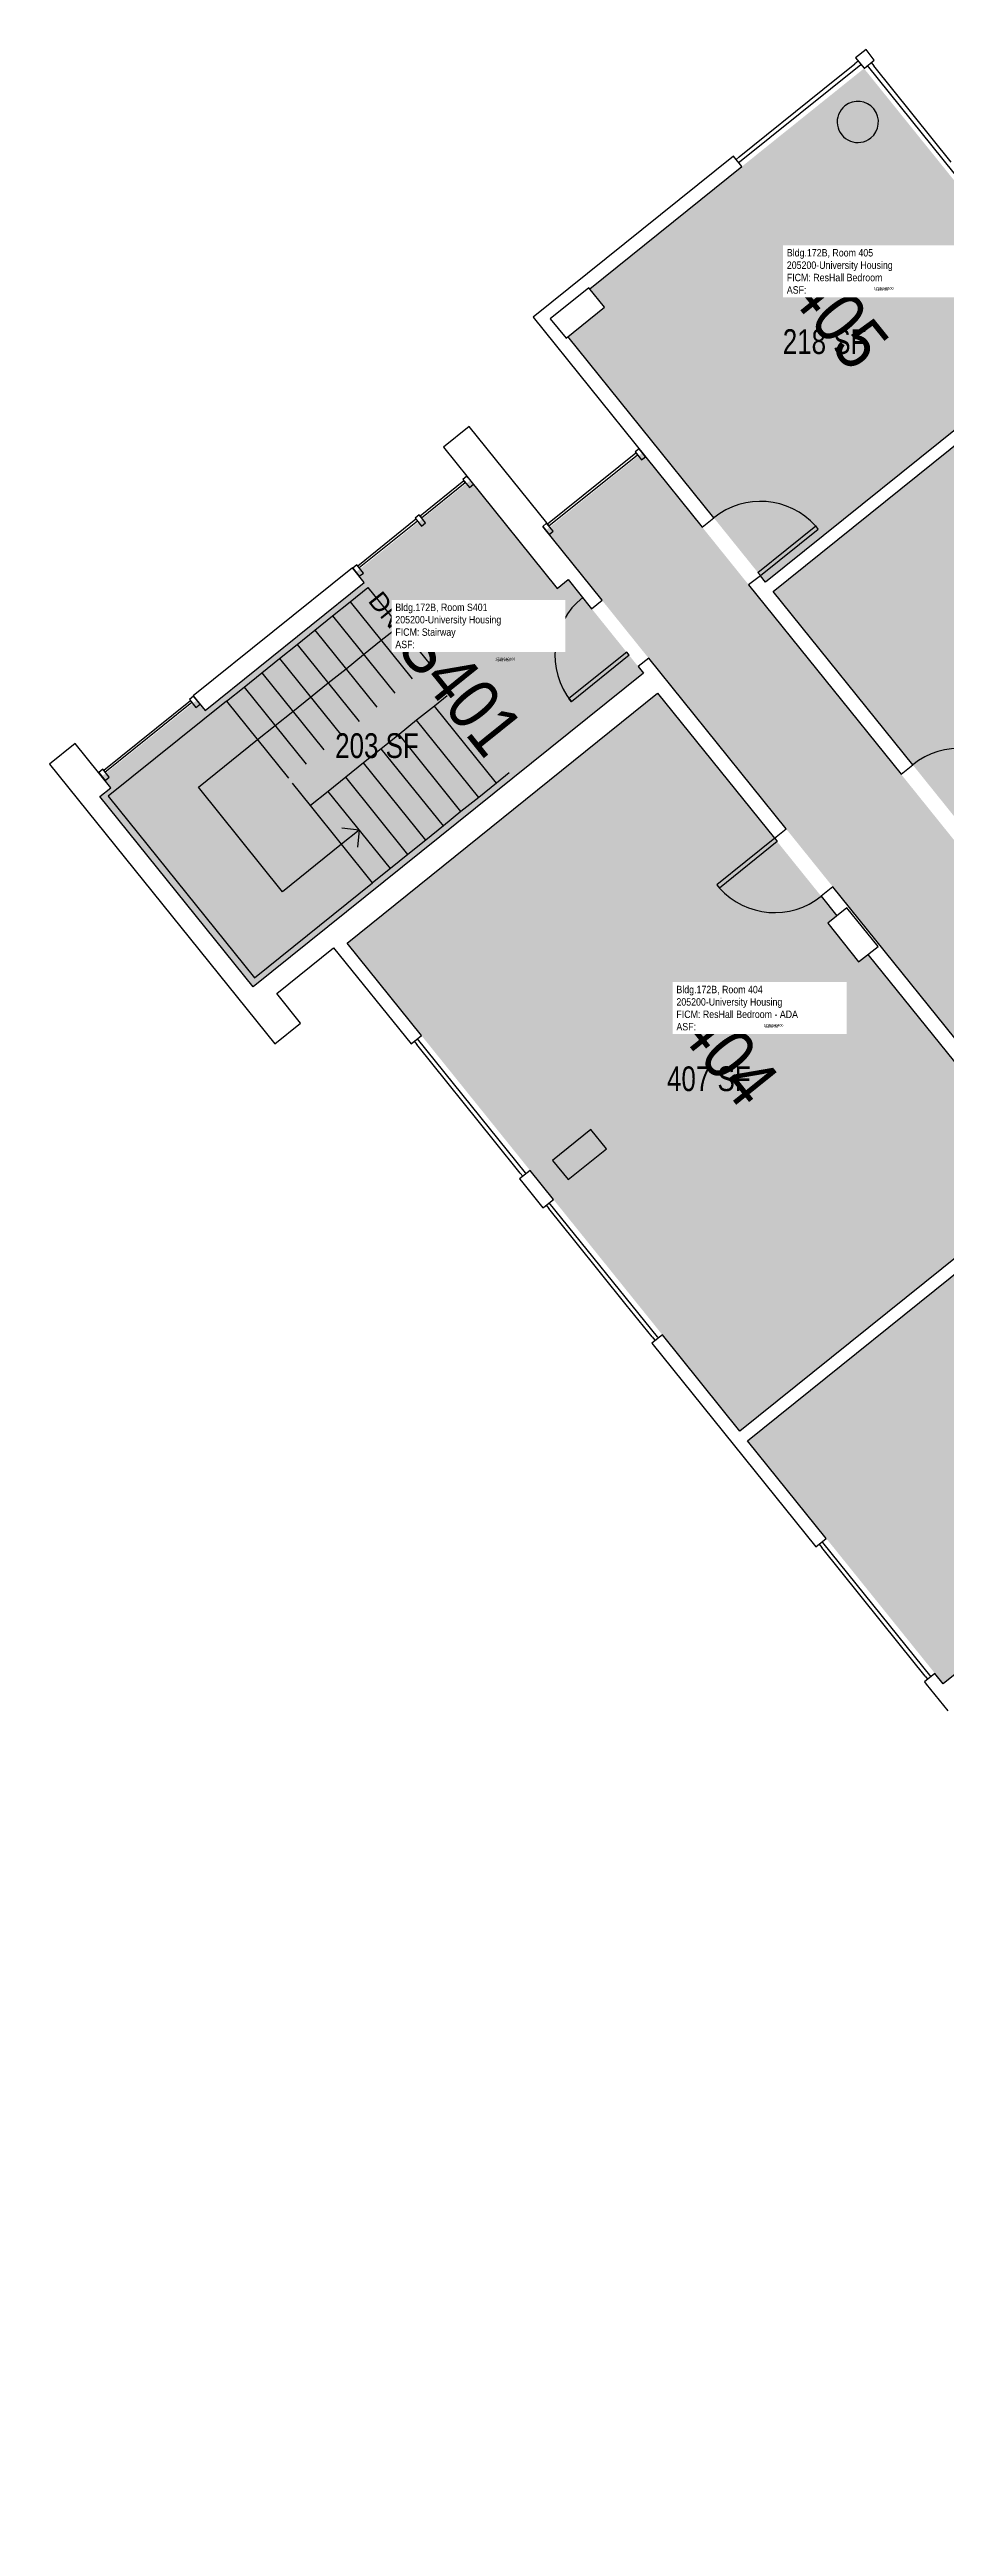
# Model space of a CAD drawing. Header units: inches. Extents: x 69233640 to 69235957, y 27660565 to 27663170.
# Drawn here: x 69233640 to 69234074, y 27661969 to 27663170 of the extents above; entities that cross this region are included whole.
import ezdxf
from ezdxf.enums import TextEntityAlignment as Align

# ---------------------------------------------------------------- set-up
doc = ezdxf.new("R2010")
doc.units = ezdxf.units.IN
doc.header["$LTSCALE"] = 100
doc.header["$MEASUREMENT"] = 0
for name, color, linetype in [('A-COLS', 5, 'CONTINUOUS'), ('A-DOOR', 2, 'CONTINUOUS'), ('A-FLOR', 3, 'CONTINUOUS'), ('A-GLAZ', 1, 'CONTINUOUS'), ('A-IDEN-RNUM', 7, 'CONTINUOUS'), ('A-IDEN-SNUM', 4, 'CONTINUOUS'), ('A-IDEN-VNUM', 4, 'CONTINUOUS'), ('A-WALL', 5, 'CONTINUOUS'), ('AREA-TEXT', 3, 'CONTINUOUS'), ('Rooms-Category-Color', 7, 'CONTINUOUS'), ('Rooms-College-Color', 7, 'CONTINUOUS'), ('Rooms-Department-Color', 7, 'CONTINUOUS'), ('Rooms-Division-Color', 7, 'CONTINUOUS'), ('Rooms-Information', 7, 'CONTINUOUS')]:
    doc.layers.add(name, color=color, linetype=linetype)
doc.styles.add('Arial', font='arial.ttf')
doc.styles.add('CP_AREA', font='arial.ttf', dxfattribs={"height": 15})
doc.styles.add('CP_ROOMSNUMBER', font='arial.ttf', dxfattribs={"height": 1})
doc.styles.add('CP_ROOMVNUMBER', font='arial.ttf', dxfattribs={"width": 0.85, "height": 0.075})

# ---------------------------------------------------------------- blocks, each defined once
blk = doc.blocks.new('Single-Flush Vision - 36_ x 84__90 MIN-2053313-LEVEL 4')
at = {"layer": 'A-DOOR'}
for p, q in [((16, -3.25), (16, -39.25)), ((18, -3.25), (16, -3.25)), ((18, -3.25), (18, -39.25)), ((18, -39.25), (16, -39.25))]:
    blk.add_line(p, q, dxfattribs=at)
at = {"layer": 'A-DOOR', "lineweight": 25}
blk.add_arc((18, -3.25), 36, 180, 270, dxfattribs=at)
blk = doc.blocks.new('08_Single-Flush - 08 Door_Single-Flush  3_-0_ x 7_-0_-3899613-LEVEL 4')
at = {"layer": 'A-DOOR'}
for p, q in [((16, 3.6), (16, 39.6)), ((18, 39.6), (16, 39.6)), ((18, 3.6), (18, 39.6)), ((18, 3.6), (16, 3.6))]:
    blk.add_line(p, q, dxfattribs=at)
at = {"layer": 'A-DOOR', "lineweight": 25}
blk.add_arc((18, 3.6), 36, 93.1847, 180, dxfattribs=at)

msp = doc.modelspace()

# ---------------------------------------------------------------- hatches: boundary and pattern name
at = {"layer": 'Rooms-Category-Color', "true_color": 0x728ef3}
for points in [[(69233890.9, 27663031), (69233929.2, 27662983.4), (69233930.7, 27662981.7), (69233932.6, 27662979.2), (69233986.7, 27662912), (69234137.3, 27663033.2), (69234034.4, 27663161), (69233901.5, 27663054.2), (69233908.7, 27663045.3)], [(69234083.1, 27662792.2), (69234224.9, 27662906.3), (69234233.6, 27662913.4), (69234140.9, 27663028.6), (69233990.4, 27662907.5)], [(69233934.4, 27662858.1), (69233792.6, 27662744), (69233783.9, 27662737), (69233974.3, 27662500.3), (69234124.9, 27662621.5), (69234036.3, 27662731.5), (69234031.8, 27662727.9), (69234016.8, 27662746.6), (69234021.3, 27662750.2)], [(69234081.8, 27662385.1), (69234079.6, 27662387.7), (69234098.3, 27662402.8), (69234100.5, 27662400.2), (69234205.6, 27662484.8), (69234203.5, 27662487.4), (69234221.2, 27662501.7), (69234128.5, 27662616.9), (69233978, 27662495.7), (69234072.8, 27662377.9)]]:
    msp.add_hatch(color=171, dxfattribs=at).paths.add_polyline_path(points)
at = {"layer": 'Rooms-Category-Color', "true_color": 0xadadad}
for points in [[(69233896.1, 27662917.3), (69233936.3, 27662867.3), (69234026.9, 27662754.8), (69234042, 27662736.1), (69234132.4, 27662623.7), (69234226.9, 27662506.2), (69234230.9, 27662501.3), (69234313.5, 27662398.6), (69234424.8, 27662260.3), (69234426.9, 27662257.7), (69234427.5, 27662256.9), (69234457.1, 27662220.1), (69234555.1, 27662098.4), (69234584.9, 27662061.3), (69234627.2, 27662008.7), (69234658.9, 27661969.3), (69234705.6, 27662006.9), (69234670, 27662051.2), (69234586.6, 27662154.9), (69234473.4, 27662295.5), (69234390.3, 27662398.8), (69234281, 27662534.7), (69234280.8, 27662535), (69234280.2, 27662535.7), (69234277.2, 27662539.4), (69234194.1, 27662642.6), (69234081.2, 27662783), (69233982.9, 27662905.2), (69233927, 27662974.7), (69233925.1, 27662973.2), (69233880.7, 27662937.5), (69233880.2, 27662937.1), (69233890.6, 27662924.1)], [(69233927.5, 27662867.9), (69233891.1, 27662913.2), (69233885.7, 27662908.9), (69233880.2, 27662915.7), (69233843.6, 27662961.3), (69233788.2, 27662916.8), (69233792.2, 27662911.8), (69233715.1, 27662849.8), (69233711.1, 27662854.7), (69233665.1, 27662817.8), (69233669.5, 27662812.3), (69233664.1, 27662808), (69233738.4, 27662715.8), (69233773.8, 27662744.3), (69233776.4, 27662746.3), (69233776.4, 27662746.4), (69233785.1, 27662753.4)]]:
    msp.add_hatch(color=253, dxfattribs=at).paths.add_polyline_path(points)
at = {"layer": 'Rooms-College-Color', "true_color": 0xadadad}
for points in [[(69233890.9, 27663031), (69233929.2, 27662983.4), (69233930.7, 27662981.7), (69233932.6, 27662979.2), (69233986.7, 27662912), (69234137.3, 27663033.2), (69234034.4, 27663161), (69233901.5, 27663054.2), (69233908.7, 27663045.3)], [(69234083.1, 27662792.2), (69234224.9, 27662906.3), (69234233.6, 27662913.4), (69234140.9, 27663028.6), (69233990.4, 27662907.5)], [(69233896.1, 27662917.3), (69233936.3, 27662867.3), (69234026.9, 27662754.8), (69234042, 27662736.1), (69234132.4, 27662623.7), (69234226.9, 27662506.2), (69234230.9, 27662501.3), (69234313.5, 27662398.6), (69234424.8, 27662260.3), (69234426.9, 27662257.7), (69234427.5, 27662256.9), (69234457.1, 27662220.1), (69234555.1, 27662098.4), (69234584.9, 27662061.3), (69234627.2, 27662008.7), (69234658.9, 27661969.3), (69234705.6, 27662006.9), (69234670, 27662051.2), (69234586.6, 27662154.9), (69234473.4, 27662295.5), (69234390.3, 27662398.8), (69234281, 27662534.7), (69234280.8, 27662535), (69234280.2, 27662535.7), (69234277.2, 27662539.4), (69234194.1, 27662642.6), (69234081.2, 27662783), (69233982.9, 27662905.2), (69233927, 27662974.7), (69233925.1, 27662973.2), (69233880.7, 27662937.5), (69233880.2, 27662937.1), (69233890.6, 27662924.1)], [(69233927.5, 27662867.9), (69233891.1, 27662913.2), (69233885.7, 27662908.9), (69233880.2, 27662915.7), (69233843.6, 27662961.3), (69233788.2, 27662916.8), (69233792.2, 27662911.8), (69233715.1, 27662849.8), (69233711.1, 27662854.7), (69233665.1, 27662817.8), (69233669.5, 27662812.3), (69233664.1, 27662808), (69233738.4, 27662715.8), (69233773.8, 27662744.3), (69233776.4, 27662746.3), (69233776.4, 27662746.4), (69233785.1, 27662753.4)], [(69233934.4, 27662858.1), (69233792.6, 27662744), (69233783.9, 27662737), (69233974.3, 27662500.3), (69234124.9, 27662621.5), (69234036.3, 27662731.5), (69234031.8, 27662727.9), (69234016.8, 27662746.6), (69234021.3, 27662750.2)], [(69234081.8, 27662385.1), (69234079.6, 27662387.7), (69234098.3, 27662402.8), (69234100.5, 27662400.2), (69234205.6, 27662484.8), (69234203.5, 27662487.4), (69234221.2, 27662501.7), (69234128.5, 27662616.9), (69233978, 27662495.7), (69234072.8, 27662377.9)]]:
    msp.add_hatch(color=253, dxfattribs=at).paths.add_polyline_path(points)
at = {"layer": 'Rooms-Department-Color', "true_color": 0x604aed}
for points in [[(69233890.9, 27663031), (69233929.2, 27662983.4), (69233930.7, 27662981.7), (69233932.6, 27662979.2), (69233986.7, 27662912), (69234137.3, 27663033.2), (69234034.4, 27663161), (69233901.5, 27663054.2), (69233908.7, 27663045.3)], [(69234083.1, 27662792.2), (69234224.9, 27662906.3), (69234233.6, 27662913.4), (69234140.9, 27663028.6), (69233990.4, 27662907.5)], [(69233934.4, 27662858.1), (69233792.6, 27662744), (69233783.9, 27662737), (69233974.3, 27662500.3), (69234124.9, 27662621.5), (69234036.3, 27662731.5), (69234031.8, 27662727.9), (69234016.8, 27662746.6), (69234021.3, 27662750.2)], [(69234081.8, 27662385.1), (69234079.6, 27662387.7), (69234098.3, 27662402.8), (69234100.5, 27662400.2), (69234205.6, 27662484.8), (69234203.5, 27662487.4), (69234221.2, 27662501.7), (69234128.5, 27662616.9), (69233978, 27662495.7), (69234072.8, 27662377.9)]]:
    msp.add_hatch(color=173, dxfattribs=at).paths.add_polyline_path(points)
at = {"layer": 'Rooms-Department-Color', "true_color": 0xacacac}
for points in [[(69233896.1, 27662917.3), (69233936.3, 27662867.3), (69234026.9, 27662754.8), (69234042, 27662736.1), (69234132.4, 27662623.7), (69234226.9, 27662506.2), (69234230.9, 27662501.3), (69234313.5, 27662398.6), (69234424.8, 27662260.3), (69234426.9, 27662257.7), (69234427.5, 27662256.9), (69234457.1, 27662220.1), (69234555.1, 27662098.4), (69234584.9, 27662061.3), (69234627.2, 27662008.7), (69234658.9, 27661969.3), (69234705.6, 27662006.9), (69234670, 27662051.2), (69234586.6, 27662154.9), (69234473.4, 27662295.5), (69234390.3, 27662398.8), (69234281, 27662534.7), (69234280.8, 27662535), (69234280.2, 27662535.7), (69234277.2, 27662539.4), (69234194.1, 27662642.6), (69234081.2, 27662783), (69233982.9, 27662905.2), (69233927, 27662974.7), (69233925.1, 27662973.2), (69233880.7, 27662937.5), (69233880.2, 27662937.1), (69233890.6, 27662924.1)], [(69233927.5, 27662867.9), (69233891.1, 27662913.2), (69233885.7, 27662908.9), (69233880.2, 27662915.7), (69233843.6, 27662961.3), (69233788.2, 27662916.8), (69233792.2, 27662911.8), (69233715.1, 27662849.8), (69233711.1, 27662854.7), (69233665.1, 27662817.8), (69233669.5, 27662812.3), (69233664.1, 27662808), (69233738.4, 27662715.8), (69233773.8, 27662744.3), (69233776.4, 27662746.3), (69233776.4, 27662746.4), (69233785.1, 27662753.4)]]:
    msp.add_hatch(color=253, dxfattribs=at).paths.add_polyline_path(points)
at = {"layer": 'Rooms-Division-Color', "true_color": 0x604aed}
for points in [[(69233890.9, 27663031), (69233929.2, 27662983.4), (69233930.7, 27662981.7), (69233932.6, 27662979.2), (69233986.7, 27662912), (69234137.3, 27663033.2), (69234034.4, 27663161), (69233901.5, 27663054.2), (69233908.7, 27663045.3)], [(69234083.1, 27662792.2), (69234224.9, 27662906.3), (69234233.6, 27662913.4), (69234140.9, 27663028.6), (69233990.4, 27662907.5)], [(69233934.4, 27662858.1), (69233792.6, 27662744), (69233783.9, 27662737), (69233974.3, 27662500.3), (69234124.9, 27662621.5), (69234036.3, 27662731.5), (69234031.8, 27662727.9), (69234016.8, 27662746.6), (69234021.3, 27662750.2)], [(69234081.8, 27662385.1), (69234079.6, 27662387.7), (69234098.3, 27662402.8), (69234100.5, 27662400.2), (69234205.6, 27662484.8), (69234203.5, 27662487.4), (69234221.2, 27662501.7), (69234128.5, 27662616.9), (69233978, 27662495.7), (69234072.8, 27662377.9)]]:
    msp.add_hatch(color=173, dxfattribs=at).paths.add_polyline_path(points)
at = {"layer": 'Rooms-Division-Color', "true_color": 0xadadad}
for points in [[(69233896.1, 27662917.3), (69233936.3, 27662867.3), (69234026.9, 27662754.8), (69234042, 27662736.1), (69234132.4, 27662623.7), (69234226.9, 27662506.2), (69234230.9, 27662501.3), (69234313.5, 27662398.6), (69234424.8, 27662260.3), (69234426.9, 27662257.7), (69234427.5, 27662256.9), (69234457.1, 27662220.1), (69234555.1, 27662098.4), (69234584.9, 27662061.3), (69234627.2, 27662008.7), (69234658.9, 27661969.3), (69234705.6, 27662006.9), (69234670, 27662051.2), (69234586.6, 27662154.9), (69234473.4, 27662295.5), (69234390.3, 27662398.8), (69234281, 27662534.7), (69234280.8, 27662535), (69234280.2, 27662535.7), (69234277.2, 27662539.4), (69234194.1, 27662642.6), (69234081.2, 27662783), (69233982.9, 27662905.2), (69233927, 27662974.7), (69233925.1, 27662973.2), (69233880.7, 27662937.5), (69233880.2, 27662937.1), (69233890.6, 27662924.1)], [(69233927.5, 27662867.9), (69233891.1, 27662913.2), (69233885.7, 27662908.9), (69233880.2, 27662915.7), (69233843.6, 27662961.3), (69233788.2, 27662916.8), (69233792.2, 27662911.8), (69233715.1, 27662849.8), (69233711.1, 27662854.7), (69233665.1, 27662817.8), (69233669.5, 27662812.3), (69233664.1, 27662808), (69233738.4, 27662715.8), (69233773.8, 27662744.3), (69233776.4, 27662746.3), (69233776.4, 27662746.4), (69233785.1, 27662753.4)]]:
    msp.add_hatch(color=253, dxfattribs=at).paths.add_polyline_path(points)

# ---------------------------------------------------------------- linework, layer by layer
at = {"layer": 'A-COLS', "lineweight": -3}
for p, q in [((69233901.1, 27663054.6), (69233882.4, 27663039.6)), ((69233908.7, 27663045.3), (69233901.1, 27663054.6)), ((69233882.4, 27663039.6), (69233890, 27663030.3)), ((69233890, 27663030.3), (69233908.7, 27663045.3)), ((69234026.1, 27662754.1), (69234016.8, 27662746.6)), ((69234016.8, 27662746.6), (69234031.8, 27662727.9)), ((69234041.2, 27662735.4), (69234026.1, 27662754.1)), ((69234031.8, 27662727.9), (69234041.2, 27662735.4)), ((69233902.1, 27662646.6), (69233883.4, 27662631.6)), ((69233909.6, 27662637.3), (69233902.1, 27662646.6)), ((69233883.4, 27662631.6), (69233891, 27662622.3)), ((69233891, 27662622.3), (69233909.6, 27662637.3))]:
    msp.add_line(p, q, dxfattribs=at)
for start, end in [(128.8208, 308.8208), (308.8208, 128.8208)]:
    msp.add_arc((69234031.4, 27663135.1), 10, start, end, dxfattribs=at)
at = {"layer": 'A-FLOR', "lineweight": -3}
for p, q in [((69233776.9, 27662895.6), (69233785.4, 27662902.5)), ((69233785.4, 27662902.5), (69233794, 27662909.4)), ((69233785.4, 27662902.5), (69233815.5, 27662865.1)), ((69233794, 27662909.4), (69233824.1, 27662872)), ((69233768.3, 27662888.7), (69233776.9, 27662895.6)), ((69233776.9, 27662895.6), (69233807, 27662858.2)), ((69233800.5, 27662883.8), (69233809.1, 27662890.7)), ((69233751.2, 27662874.9), (69233759.7, 27662881.8)), ((69233759.7, 27662881.8), (69233768.3, 27662888.7)), ((69233759.7, 27662881.8), (69233789.8, 27662844.4)), ((69233768.3, 27662888.7), (69233798.4, 27662851.3)), ((69233791.9, 27662876.9), (69233800.5, 27662883.8)), ((69233734, 27662861.1), (69233742.6, 27662868)), ((69233742.6, 27662868), (69233751.2, 27662874.9)), ((69233742.6, 27662868), (69233772.7, 27662830.6)), ((69233751.2, 27662874.9), (69233781.3, 27662837.5)), ((69233774.8, 27662863.1), (69233783.4, 27662870)), ((69233783.4, 27662870), (69233791.9, 27662876.9)), ((69233725.5, 27662854.3), (69233668.2, 27662808.2)), ((69233725.5, 27662854.3), (69233734, 27662861.1)), ((69233725.5, 27662854.3), (69233755.5, 27662816.9)), ((69233734, 27662861.1), (69233764.1, 27662823.8)), ((69233757.6, 27662849.3), (69233766.2, 27662856.2)), ((69233766.2, 27662856.2), (69233774.8, 27662863.1)), ((69233832.4, 27662856.9), (69233826.2, 27662851.9)), ((69233740.5, 27662835.6), (69233749.1, 27662842.4)), ((69233749.1, 27662842.4), (69233757.6, 27662849.3)), ((69233817.6, 27662845), (69233809.1, 27662838.1)), ((69233826.2, 27662851.9), (69233817.6, 27662845)), ((69233847.7, 27662807.6), (69233817.6, 27662845)), ((69233856.3, 27662814.5), (69233826.2, 27662851.9)), ((69233711.9, 27662812.5), (69233740.5, 27662835.6)), ((69233800.5, 27662831.2), (69233791.9, 27662824.3)), ((69233809.1, 27662838.1), (69233800.5, 27662831.2)), ((69233830.6, 27662793.8), (69233800.5, 27662831.2)), ((69233839.1, 27662800.7), (69233809.1, 27662838.1)), ((69233791.9, 27662824.3), (69233783.3, 27662817.4)), ((69233822, 27662786.9), (69233791.9, 27662824.3)), ((69233862.5, 27662819.5), (69233856.3, 27662814.5)), ((69233668.2, 27662808.2), (69233739, 27662720.1)), ((69233752.6, 27662761.9), (69233711.9, 27662812.5)), ((69233766.2, 27662803.6), (69233757.4, 27662814.5)), ((69233774.8, 27662810.5), (69233766.2, 27662803.6)), ((69233783.3, 27662817.4), (69233774.8, 27662810.5)), ((69233804.9, 27662773.1), (69233774.8, 27662810.5)), ((69233813.4, 27662780), (69233783.3, 27662817.4)), ((69233847.7, 27662807.6), (69233839.1, 27662800.7)), ((69233856.3, 27662814.5), (69233847.7, 27662807.6)), ((69233796.3, 27662766.2), (69233766.2, 27662803.6)), ((69233830.6, 27662793.8), (69233822, 27662786.9)), ((69233839.1, 27662800.7), (69233830.6, 27662793.8)), ((69233781.2, 27662784.9), (69233752.6, 27662761.9)), ((69233789.8, 27662791.8), (69233781.2, 27662784.9)), ((69233789.8, 27662791.8), (69233781.4, 27662792.7)), ((69233789.8, 27662791.8), (69233788.9, 27662783.4)), ((69233822, 27662786.9), (69233813.4, 27662780)), ((69233804.9, 27662773.1), (69233796.3, 27662766.2)), ((69233813.4, 27662780), (69233804.9, 27662773.1)), ((69233739, 27662720.1), (69233796.3, 27662766.2))]:
    msp.add_line(p, q, dxfattribs=at)
at = {"layer": 'A-GLAZ', "lineweight": -3}
for p, q in [((69233974, 27663115.7), (69234032.8, 27663163)), ((69234014.5, 27663150.8), (69234030, 27663163.3)), ((69234031.6, 27663164.6), (69234030, 27663163.3)), ((69234088.8, 27663097), (69234036.1, 27663162.5)), ((69234037.9, 27663163.9), (69234039.1, 27663162.3)), ((69234076.7, 27663115.6), (69234039.1, 27663162.3)), ((69233973.9, 27663118.2), (69234014.5, 27663150.8)), ((69233973.9, 27663118.2), (69233972.4, 27663116.9)), ((69233973.6, 27663115.4), (69233974, 27663115.7)), ((69233923.9, 27662974.5), (69233881.1, 27662940)), ((69233924.6, 27662973.7), (69233923.9, 27662974.5)), ((69233842, 27662963.3), (69233840, 27662961.7)), ((69233842.6, 27662962.5), (69233842, 27662963.3)), ((69233881.7, 27662939.2), (69233924.6, 27662973.7)), ((69233840.5, 27662961.1), (69233819.3, 27662944)), ((69233819.9, 27662943.2), (69233841.1, 27662960.3)), ((69233840, 27662961.7), (69233843.2, 27662957.8)), ((69233841.1, 27662960.3), (69233840.5, 27662961.1)), ((69233843.2, 27662957.8), (69233845.1, 27662959.4)), ((69233817.3, 27662942.5), (69233789.1, 27662919.7)), ((69233789.7, 27662919), (69233818, 27662941.7)), ((69233818, 27662941.7), (69233817.3, 27662942.5)), ((69233819.3, 27662944), (69233819.9, 27662943.2)), ((69233880.6, 27662940.6), (69233878.7, 27662939)), ((69233878.7, 27662939), (69233881.8, 27662935.1)), ((69233883.7, 27662936.7), (69233880.6, 27662940.6)), ((69233881.1, 27662940), (69233881.7, 27662939.2)), ((69233881.8, 27662935.1), (69233883.7, 27662936.7)), ((69233789.1, 27662919.7), (69233789.7, 27662919)), ((69233708.1, 27662854.5), (69233666, 27662820.7)), ((69233709.5, 27662856.7), (69233707.6, 27662855.1)), ((69233707.6, 27662855.1), (69233710.7, 27662851.2)), ((69233708.7, 27662853.8), (69233708.1, 27662854.5)), ((69233712.7, 27662852.8), (69233709.5, 27662856.7)), ((69233666.6, 27662819.9), (69233708.7, 27662853.8)), ((69233710.7, 27662851.2), (69233712.7, 27662852.8)), ((69233666, 27662820.7), (69233666.6, 27662819.9)), ((69233816.4, 27662689.4), (69233817.7, 27662687.8)), ((69233855.3, 27662641), (69233817.7, 27662687.8)), ((69233870.3, 27662625.6), (69233818, 27662690.6)), ((69233867.8, 27662625.5), (69233855.3, 27662641)), ((69233867.8, 27662625.5), (69233869.1, 27662623.9)), ((69233870.6, 27662625.2), (69233870.3, 27662625.6)), ((69233880.4, 27662609.9), (69233881.6, 27662608.3)), ((69233894.2, 27662592.7), (69233881.6, 27662608.3)), ((69233934.3, 27662546.1), (69233881.9, 27662611.1)), ((69233919.2, 27662561.6), (69233894.2, 27662592.7)), ((69233931.8, 27662546), (69233919.2, 27662561.6)), ((69233931.8, 27662546), (69233933, 27662544.4)), ((69233934.6, 27662545.7), (69233934.3, 27662546.1)), ((69234012.6, 27662445.5), (69234013.9, 27662443.9)), ((69234014.5, 27662446.3), (69234014.2, 27662446.7)), ((69234066.9, 27662381.3), (69234014.5, 27662446.3)), ((69234051.5, 27662397.2), (69234013.9, 27662443.9)), ((69234064, 27662381.6), (69234051.5, 27662397.2)), ((69234064, 27662381.6), (69234065.3, 27662380))]:
    msp.add_line(p, q, dxfattribs=at)
at = {"layer": 'A-GLAZ', "lineweight": -3, "extrusion": (0, 0, -1)}
for p, q in [((69233925.4, 27662976.6), (69233923.5, 27662975.1)), ((69233923.5, 27662975.1), (69233926.6, 27662971.2)), ((69233928.5, 27662972.7), (69233925.4, 27662976.6)), ((69233926.6, 27662971.2), (69233928.5, 27662972.7)), ((69233818.8, 27662944.6), (69233816.9, 27662943)), ((69233816.9, 27662943), (69233820, 27662939.1)), ((69233821.9, 27662940.7), (69233818.8, 27662944.6)), ((69233820, 27662939.1), (69233821.9, 27662940.7)), ((69233788.6, 27662920.3), (69233786.7, 27662918.7)), ((69233786.7, 27662918.7), (69233789.8, 27662914.9)), ((69233791.8, 27662916.4), (69233788.6, 27662920.3)), ((69233789.8, 27662914.9), (69233791.8, 27662916.4)), ((69233665.5, 27662821.3), (69233663.6, 27662819.7)), ((69233663.6, 27662819.7), (69233666.7, 27662815.8)), ((69233668.7, 27662817.4), (69233665.5, 27662821.3)), ((69233666.7, 27662815.8), (69233668.7, 27662817.4))]:
    msp.add_line(p, q, dxfattribs=at)
at = {"layer": 'A-WALL', "lineweight": -3}
for p, q in [((69234035.4, 27663170.2), (69234030.3, 27663166.1)), ((69234030.3, 27663166.1), (69234034.4, 27663161.1)), ((69234039.4, 27663165.1), (69234035.4, 27663170.2)), ((69234034.4, 27663161.1), (69234034.6, 27663161.2)), ((69234034.6, 27663161.2), (69234039.4, 27663165.1)), ((69233971.1, 27663118.5), (69233874.1, 27663040.4)), ((69233975.2, 27663113.4), (69233971.1, 27663118.5)), ((69233901.5, 27663054.2), (69233975.2, 27663113.4)), ((69233874.1, 27663040.4), (69233956, 27662938.6)), ((69233961.6, 27662943.2), (69233890.9, 27663031)), ((69234137.3, 27663033.2), (69233986.7, 27662912)), ((69233990.4, 27662907.5), (69234140.9, 27663028.6)), ((69233843.1, 27662987.4), (69233830.6, 27662977.4)), ((69233880.7, 27662940.7), (69233843.1, 27662987.4)), ((69233830.6, 27662977.4), (69233842.6, 27662962.5)), ((69233842.6, 27662962.5), (69233885.7, 27662908.9)), ((69233907.5, 27662903.2), (69233878.7, 27662939)), ((69233956, 27662938.6), (69233961.6, 27662943.2)), ((69233786.5, 27662918.9), (69233709.4, 27662856.9)), ((69233792.2, 27662911.8), (69233786.5, 27662918.9)), ((69233984.2, 27662915.1), (69233978.5, 27662910.6)), ((69233986.7, 27662912), (69233984.2, 27662915.1)), ((69233715.1, 27662849.8), (69233792.2, 27662911.8)), ((69233885.7, 27662908.9), (69233891.1, 27662913.2)), ((69233891.1, 27662913.2), (69233902.4, 27662899.1)), ((69233902.4, 27662899.1), (69233907.5, 27662903.2)), ((69233978.5, 27662910.6), (69234052.4, 27662818.9)), ((69234058, 27662823.4), (69233990.4, 27662907.5)), ((69233927.5, 27662867.9), (69233738.4, 27662715.8)), ((69233930.1, 27662875.1), (69233925, 27662871.1)), ((69233925, 27662871.1), (69233927.5, 27662867.9)), ((69233996.7, 27662792.3), (69233930.1, 27662875.1)), ((69233709.4, 27662856.9), (69233715.1, 27662849.8)), ((69233783.9, 27662737), (69233934.4, 27662858.1)), ((69233934.4, 27662858.1), (69233991.1, 27662787.8)), ((69233652.2, 27662833.8), (69233639.7, 27662823.8)), ((69233669.5, 27662812.3), (69233652.2, 27662833.8)), ((69233639.7, 27662823.8), (69233748.9, 27662688.1)), ((69234052.4, 27662818.9), (69234058, 27662823.4)), ((69233664.1, 27662808), (69233669.5, 27662812.3)), ((69233738.4, 27662715.8), (69233664.1, 27662808)), ((69233991.1, 27662787.8), (69233996.7, 27662792.3)), ((69234019.3, 27662764.3), (69234013.6, 27662759.7)), ((69234013.6, 27662759.7), (69234021.3, 27662750.2)), ((69234201.8, 27662537.4), (69234019.3, 27662764.3)), ((69233749.8, 27662712.5), (69233777.4, 27662734.7)), ((69233777.4, 27662734.7), (69233814.9, 27662688.1)), ((69233819.9, 27662692.2), (69233783.9, 27662737)), ((69234036.3, 27662731.5), (69234124.9, 27662621.5)), ((69233761.4, 27662698.1), (69233749.8, 27662712.5)), ((69233748.9, 27662688.1), (69233761.4, 27662698.1)), ((69233814.9, 27662688.1), (69233819.9, 27662692.2)), ((69233872.6, 27662626.7), (69233867.5, 27662622.7)), ((69233883.9, 27662612.7), (69233872.6, 27662626.7)), ((69233867.5, 27662622.7), (69233868.4, 27662621.6)), ((69233868.4, 27662621.6), (69233878.8, 27662608.6)), ((69234124.9, 27662621.5), (69233974.3, 27662500.3)), ((69233978, 27662495.7), (69234128.5, 27662616.9)), ((69233878.8, 27662608.6), (69233879.3, 27662609)), ((69233879.3, 27662609), (69233883.9, 27662612.7)), ((69233936.7, 27662547.1), (69233931.6, 27662543)), ((69233931.6, 27662543), (69234011.1, 27662444.2)), ((69233974.3, 27662500.3), (69233936.7, 27662547.1)), ((69234016.1, 27662448.3), (69233978, 27662495.7)), ((69234011.1, 27662444.2), (69234016.1, 27662448.3)), ((69234068.8, 27662382.9), (69234063.7, 27662378.8)), ((69234063.7, 27662378.8), (69234064.6, 27662377.7)), ((69234064.6, 27662377.7), (69234075, 27662364.8)), ((69234072.8, 27662377.9), (69234068.8, 27662382.9)), ((69234081.8, 27662385.1), (69234072.8, 27662377.9))]:
    msp.add_line(p, q, dxfattribs=at)

# ---------------------------------------------------------------- block references
at = {"layer": 'A-DOOR', "lineweight": -3}
for name, p, rotation in [('08_Single-Flush - 08 Door_Single-Flush  3_-0_ x 7_-0_-3899613-LEVEL 4', (69233970.1, 27662926.9), 308.8208219639307), ('Single-Flush Vision - 36_ x 84__90 MIN-2053313-LEVEL 4', (69233911.9, 27662892.6), 308.8208219639307), ('08_Single-Flush - 08 Door_Single-Flush  3_-0_ x 7_-0_-3899613-LEVEL 4', (69234066.5, 27662807.1), 308.8208219639307), ('08_Single-Flush - 08 Door_Single-Flush  3_-0_ x 7_-0_-3899613-LEVEL 4', (69234005.2, 27662776), 128.8208219639306)]:
    msp.add_blockref(name, p, dxfattribs=dict(at, rotation=rotation))

# ---------------------------------------------------------------- texts
at = {"layer": 'A-FLOR', "lineweight": -3, "style": 'Arial'}
msp.add_text('DN', height=9, rotation=308.8208, dxfattribs=at).set_placement((69233793.7, 27662902.8))
at = {"layer": 'A-IDEN-RNUM', "style": 'CP_ROOMSNUMBER'}
for s, p in [('0405-00', (69234039.9, 27663053.2)), ('S401-00', (69233856.5, 27662873.5)), ('0404-00', (69233986.5, 27662695.9))]:
    msp.add_text(s, height=1.2, dxfattribs=at).set_placement(p)
at = {"layer": 'A-IDEN-SNUM', "lineweight": -3, "style": 'CP_ROOMSNUMBER'}
for s, p in [('172B040500', (69234039.2, 27663053.8)), ('172BS40100', (69233855.7, 27662874.1)), ('172B040400', (69233985.8, 27662696.5))]:
    msp.add_text(s, height=1.2, dxfattribs=at).set_placement(p)
at = {"layer": 'A-IDEN-VNUM', "lineweight": -3, "style": 'CP_ROOMVNUMBER', "width": 0.85}
for s, p in [('405', (69234022.5, 27663040.3)), ('S401', (69233839, 27662860.6)), ('404', (69233969, 27662683))]:
    msp.add_text(s, height=25.2, rotation=308.8208, dxfattribs=at).set_placement(p, align=Align.MIDDLE_CENTER)
at = {"layer": 'AREA-TEXT', "lineweight": -3, "style": 'CP_AREA', "width": 0.75}
for s, p in [('218 SF', (69234015.3, 27663028.6)), ('203 SF', (69233798.4, 27662832.7)), ('407 SF', (69233959.2, 27662671.2))]:
    msp.add_text(s, height=12, dxfattribs=at).set_placement(p, align=Align.MIDDLE_CENTER)

# ---------------------------------------------------------------- next in the draw order: texts
at = {"layer": 'Rooms-Information', "char_height": 3.6, "width": 80.64, "attachment_point": 7, "style": 'CP_ROOMVNUMBER', "bg_fill": 3, "box_fill_scale": 1.5, "bg_fill_color": 256, "bg_fill_true_color": 13158600, "bg_fill_transparency": 0}
for s, insert in [('Bldg.172B, Room 405^M^J205200-University Housing^M^JFICM: ResHall Bedroom^M^JASF: ', (69233997, 27663051.8)), ('Bldg.172B, Room S401^M^J205200-University Housing^M^JFICM: Stairway^M^JASF: ', (69233807.3, 27662879.9)), ('Bldg.172B, Room 404^M^J205200-University Housing^M^JFICM: ResHall Bedroom - ADA^M^JASF: ', (69233943.5, 27662694.6))]:
    msp.add_mtext(s, dxfattribs=dict(at, insert=insert))

doc.saveas('drawing.dxf')
